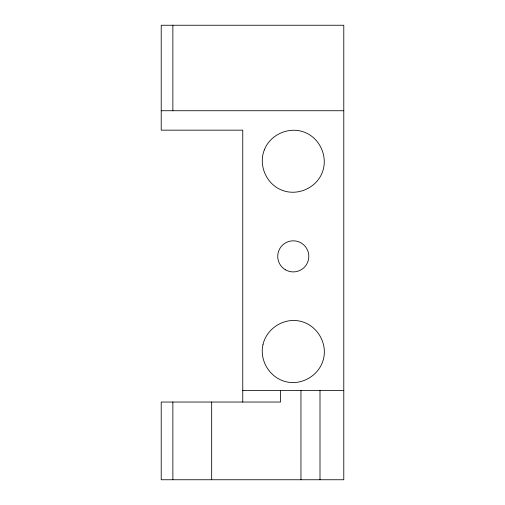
<?xml version="1.0" encoding="UTF-8"?>
<svg xmlns="http://www.w3.org/2000/svg" width="505" height="505" viewBox="0 0 505 505"><rect width="100%" height="100%" fill="white"/><g stroke="black" fill="none" stroke-linecap="round" stroke-linejoin="round"><path stroke-width="0.76" d="M161.215 110.734L343.785 110.734M242.76 390.378L343.785 390.378M320 390.378L320 479.75M300.955 390.378L300.955 479.75M280.546 390.378L280.546 402.037L161.215 402.037L161.215 479.75L343.785 479.75L343.785 25.25L161.215 25.25L161.215 130.164L242.76 130.164L242.76 402.037M211.671 402.037L211.671 479.75M172.868 25.25L172.868 110.734M172.868 402.037L172.868 479.75M262.96 344.77C259.242 360.987 270.282 378.352 286.55 381.862C302.766 385.58 320.132 374.54 323.642 358.272C327.36 342.055 316.319 324.69 300.052 321.18C283.835 317.462 266.47 328.502 262.96 344.77M264.349 149.865C258.156 165.305 266.369 184.18 281.885 190.177C297.331 196.369 316.199 188.157 322.196 172.634C328.389 157.194 320.176 138.32 304.66 132.323C289.214 126.136 270.345 134.349 264.349 149.865M285.502 269.828A15.541 15.541 0 0 0 308.814 256.363A15.541 15.541 0 0 0 285.502 242.905A15.541 15.541 0 0 0 285.502 269.828"/></g></svg>
